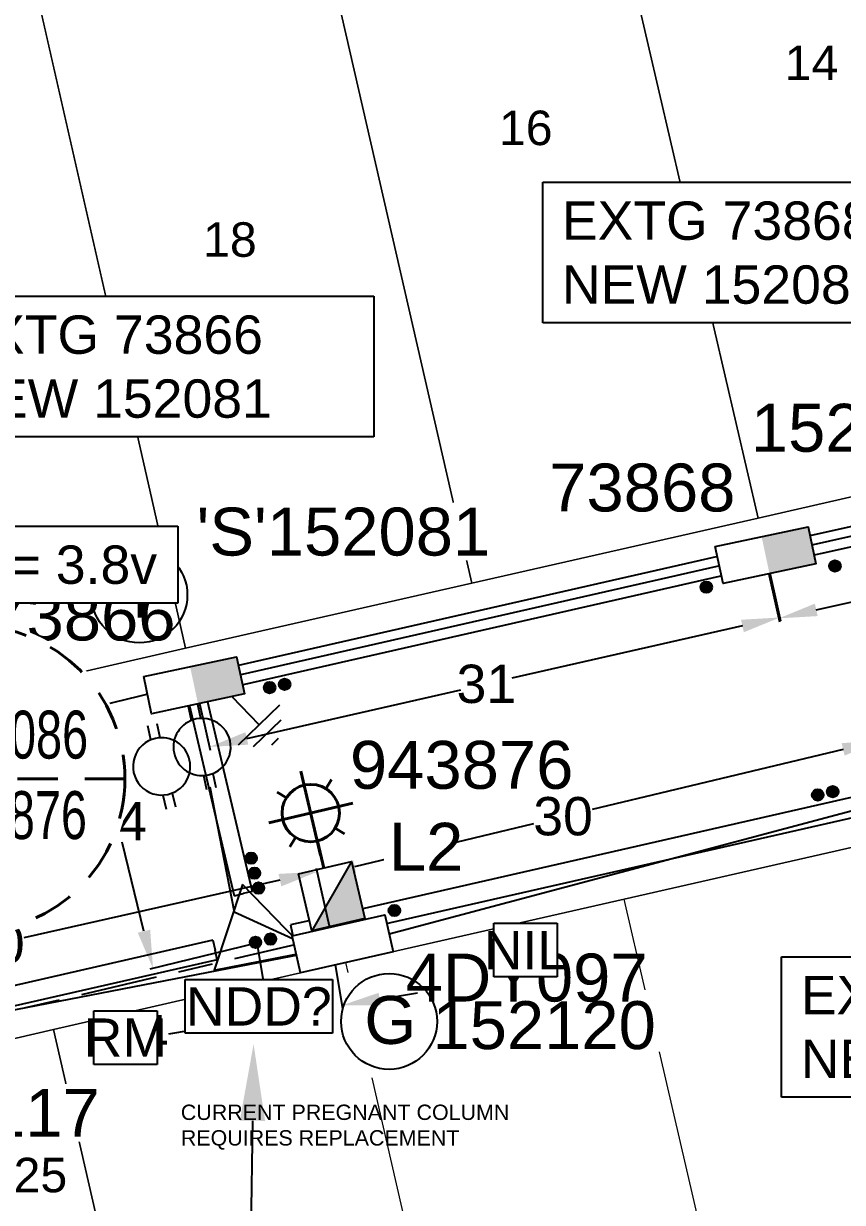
# Model space of a CAD drawing. Header units: metres. Extents: x 298156 to 298818, y 6171580 to 6172425.
# Drawn here: x 298373.1 to 298415.8, y 6171774.7 to 6171836.2 of the extents above; entities that cross this region are included whole.
import ezdxf
from ezdxf import colors
from ezdxf.entities.mleader import LeaderData, LeaderLine
from ezdxf.enums import TextEntityAlignment as Align
from ezdxf.math import Vec2, Vec3

# ---------------------------------------------------------------- set-up
doc = ezdxf.new("R2010")
doc.units = ezdxf.units.M
doc.linetypes.add('Cable Exist UG', pattern=[8.2, 4, -1.2, 1.8, -1.2])
doc.linetypes.add('Dash', pattern=[5, 3, -2])
doc.layers.get('0').update_dxf_attribs({"color": 6})
doc.layers.add('Cadastre Land Parcels_SP_EXT', color=9, linetype='Continuous', lineweight=5)
doc.layers.add('Cadastre Roads_SP_EXT', color=9, linetype='Continuous', lineweight=5)
for name, color, linetype in [('Duct_SP_NEW', 2, 'Continuous'), ('Equip_LV_EXT', 7, 'Continuous'), ('Equip_LV_NEW', 2, 'Continuous'), ('Equip_SP_NEW', 2, 'Continuous'), ('Equip_SP_SL_EXT', 7, 'Continuous'), ('Mains_LV_NEW_T84', 2, 'Continuous'), ('Mains_SL_EXT', 7, 'Continuous'), ('Notes_Field', 180, 'Continuous'), ('Notes_LV_MISC', 7, 'Continuous'), ('Notes_SP_LV_SL_MISC', 7, 'Continuous'), ('Notes_SP_MISC', 7, 'Continuous'), ('Panels_LV_SL_NEW', 2, 'Continuous'), ('SupportsUG_SP_LV_EXT', 7, 'Continuous'), ('SupportsUG_SP_LV_NEW', 2, 'Continuous'), ('SupportsUG_SP_LV_SL_EXT', 7, 'Continuous'), ('UG_Details_SP_MISC', 7, 'Continuous')]:
    doc.layers.add(name, color=color, linetype=linetype)
doc.layers.add('Features_HIDE', color=1, linetype='Continuous', plot=False)
doc.layers.get('0').off()
doc.layers.get('Features_HIDE').off()
doc.styles.add('COLUMN_LABEL', font='arial.ttf')
doc.styles.add('iecARIAL', font='arial.ttf', dxfattribs={"height": 2})
doc.styles.add('POLE_LABEL', font='arial.ttf')
doc.styles.get("Standard").update_dxf_attribs({"font": 'arial.ttf'})
doc.linetypes.add('Cable New UG', pattern='A,7,-0.25,["x",Standard,S=2,R=0,X=0.2,Y=-0.8],-2.1', length=9.35)
doc.dimstyles.new('Copy of Standard', dxfattribs={"dimtxt": 2, "dimasz": 2, "dimexe": 0.18, "dimexo": 0.0625, "dimgap": 0.09, "dimtad": 0, "dimtih": 1, "dimtoh": 1, "dimdec": 0, "dimzin": 0, "dimdsep": 46, "dimtxsty": 'Standard', "dimcen": 0.09, "dimadec": 0, "dimazin": 0, "dimtfac": 1, "dimtdec": 0, "dimtofl": 0, "dimtmove": 0, "dimatfit": 3, "dimfxl": 1, "dimtolj": 1, "dimtzin": 0, "dimarcsym": 0})

# ---------------------------------------------------------------- blocks, each defined once
blk = doc.blocks.new('COLUMN_EXT')
blk.add_hatch(color=256).paths.add_polyline_path([(-1.485, 1.485), (-1.485, -1.485), (1.485, -1.485), (1.485, 1.485)])
blk.add_lwpolyline([(-1.485, -1.485), (1.485, -1.485), (1.485, 1.485), (-1.485, 1.485)], close=True)
for tag, height, style, flags, p in [('ASSET_NUM', 2.5, 'COLUMN_LABEL', 8, (2, 2)), ('STRUCTURE_PLANT_NUMBER', 0.2, 'POLE_LABEL', 9, (1.813, 0.031)), ('STREET_CODE', 0.2, 'COLUMN_LABEL', 9, (1.813, -0.2))]:
    blk.add_attdef(tag, text='', height=height, dxfattribs=dict(style=style, flags=flags)).set_placement(p, align=Align.MIDDLE_LEFT)
at = {"flags": 9}
for tag, p in [('OWNED_BY', (1.813, -0.6)), ('COLUMN_TYPE', (1.813, -0.4)), ('STATE', (1.813, -0.8)), ('USAGE', (1.813, -1)), ('LEGEND', (1.813, -1.2)), ('STREETNAME', (1.813, -1.6)), ('SUBURB', (1.813, -1.8)), ('LOCATION', (1.813, -1.4)), ('NOTES', (1.813, -2))]:
    blk.add_attdef(tag, text='', height=0.2, dxfattribs=at).set_placement(p, align=Align.MIDDLE_LEFT)
at = {"flags": 1}
blk.add_attdef('Z', (1.813, -2.351), '', height=0.2, dxfattribs=at)
blk = doc.blocks.new('PILLAR_EXT')
blk.add_hatch(color=256).paths.add_polyline_path([(-2.475, 0.99), (-2.475, -0.99), (2.475, -0.99), (2.475, 0.99)])
blk.add_lwpolyline([(-2.475, -0.99), (2.475, -0.99), (2.475, 0.99), (-2.475, 0.99)], close=True)
at = {"style": 'iecARIAL', "flags": 8}
blk.add_attdef('ASSET_NUM', (1.5, 3.5), '', height=2.5, dxfattribs=at)
for tag, p, flags in [('OWNED_BY', (0, -0.2), 9), ('STATE', (0, -0.4), 9), ('SUPPORT_TYPE', (0, -0.6), 9), ('USAGE', (0, -0.8), 9), ('LEGEND', (0, -1), 9), ('LOCATION', (0, -1.2), 9), ('NOTES', (0, -1.4), 9), ('STREETNAME', (0, -1.8), 9), ('SUBURB', (0, -2), 1), ('PARENT', (0, -1.6), 9)]:
    blk.add_attdef(tag, p, '', height=0.2, dxfattribs=dict(flags=flags))
blk = doc.blocks.new('*U244')
at = {"lineweight": 40}
for p, q in [((-0.282, 3.727), (-0.621, 8.214)), ((0.893, 7.535), (0.526, 7.108)), ((-2.016, 7.315), (-1.589, 6.948)), ((-2.695, 5.801), (1.792, 6.14)), ((1.113, 4.626), (0.686, 4.993)), ((-1.796, 4.407), (-1.429, 4.833)), ((0, 0), (-0.339, 4.478))]:
    blk.add_line(p, q, dxfattribs=at)
blk.add_circle((-0.452, 5.971), 1.5, dxfattribs=at)
at = {"style": 'iecARIAL', "flags": 8}
blk.add_attdef('ASSET_NUM', (1.5, 1.5), '', height=2.5, dxfattribs=at)
for tag, p, height, flags in [('CONSTRUCTED_VOLTAGE', (0.981, -0.653), 0.2, 9), ('CONTROL_TYPE', (0.981, -0.853), 0.2, 9), ('LANTERN_PURPOSE', (0.981, -1.053), 0.2, 9), ('LANTERN_TYPE', (0.981, -1.253), 0.2, 9), ('LNUMBER', (2.181, -3.253), 2.5, 8), ('OPERATING_VOLTAGE', (0.981, -1.653), 0.2, 9), ('ORIENTATION', (0.981, -1.853), 0.2, 9), ('NO_PHASES', (0.981, -1.453), 0.2, 9), ('OWNED_BY', (0.981, -2.053), 0.2, 9), ('STATE', (0.981, -2.253), 0.2, 9), ('CEXIST', (0.981, -2.653), 0.2, 9), ('USAGE', (0.981, -2.453), 0.2, 9), ('CNEW', (0.981, -2.853), 0.2, 9), ('CNUMBER', (0.981, -3.053), 0.2, 9), ('CREMOVE', (0.981, -3.253), 0.2, 9), ('CREPLACE', (0.981, -3.453), 0.2, 9), ('LKINGHEIGHT', (0.981, -3.653), 0.2, 9), ('LBRACKET', (0.981, -3.853), 0.2, 9), ('LBRACKETVOCAB', (0.981, -4.053), 0.2, 9), ('LCATEGORY', (0.981, -4.253), 0.2, 9), ('LCHARGE1', (0.981, -4.453), 0.2, 9), ('LCHARGE1PERCENT', (0.981, -4.653), 0.2, 9), ('LCHARGE2', (0.981, -4.853), 0.2, 9), ('LCHARGE2PERCENT', (0.981, -5.053), 0.2, 9), ('LCHARGE3', (0.981, -5.253), 0.2, 9), ('LCHARGE3PERCENT', (0.981, -5.453), 0.2, 9), ('LEXIST', (0.981, -5.653), 0.2, 9), ('LLAMP', (0.981, -5.853), 0.2, 9), ('LLAMPVOCAB', (0.981, -6.053), 0.2, 9), ('LMAST', (0.981, -6.253), 0.2, 9), ('LMASTVOCAB', (0.981, -6.453), 0.2, 9), ('LNEW', (0.981, -6.653), 0.2, 9), ('LANTNUMBER', (0.981, -6.853), 0.2, 9), ('LOUTREACH', (0.981, -7.253), 0.2, 9), ('LOUTREACHVOCAB', (0.981, -7.453), 0.2, 9), ('LRATECODE', (0.981, -7.653), 0.2, 9), ('LREMOVE', (0.981, -7.853), 0.2, 9), ('LREPLACE', (0.981, -8.053), 0.2, 9), ('LTYPE', (0.981, -8.253), 0.2, 9), ('LTYPEVOCAB', (0.981, -8.453), 0.2, 9), ('LEGEND', (0.981, -8.653), 0.2, 9), ('STREETNAME', (0.981, -9.253), 0.2, 9), ('LOCATION', (0.981, -8.853), 0.2, 9), ('NOTES', (0.981, -9.053), 0.2, 9), ('SUBURB', (0.981, -9.453), 0.2, 1)]:
    blk.add_attdef(tag, p, '', height=height, dxfattribs=dict(flags=flags))
blk = doc.blocks.new('LV_UG_LINKS_OPEN_EXT')
blk.add_wipeout([(-0.249, 1.473), (-0.432, 1.43), (-0.608, 1.365), (-0.774, 1.278), (-0.928, 1.171), (-1.067, 1.045), (-1.19, 0.903), (-1.294, 0.747), (-1.377, 0.579), (-1.439, 0.402), (-1.478, 0.218), (-1.494, 0.031), (-1.486, -0.156), (-1.455, -0.341), (-1.4, -0.521), (-1.324, -0.692), (-1.227, -0.853), (-1.11, -1), (-0.976, -1.131), (-0.827, -1.244), (-0.664, -1.338), (-0.491, -1.411), (-0.311, -1.461), (-0.125, -1.489), (0.062, -1.493), (0.249, -1.473), (0.432, -1.43), (0.608, -1.365), (0.774, -1.278), (0.928, -1.171), (1.067, -1.045), (1.19, -0.903), (1.294, -0.747), (1.377, -0.579), (1.439, -0.402), (1.478, -0.218), (1.494, -0.031), (1.486, 0.156), (1.455, 0.341), (1.4, 0.521), (1.324, 0.692), (1.227, 0.853), (1.11, 1), (0.976, 1.131), (0.827, 1.244), (0.664, 1.338), (0.491, 1.411), (0.311, 1.461), (0.125, 1.489), (-0.062, 1.493)])
for p, q in [((-0.249, 1.473), (-0.249, 2.22)), ((0.249, 1.473), (0.249, 2.22)), ((-0.249, -1.473), (-0.249, -2.22)), ((0.249, -1.473), (0.249, -2.22))]:
    blk.add_line(p, q)
blk.add_lwpolyline([(0, -1.494, 1), (0, 1.494, 1)], format="xyb", close=True)
at = {"flags": 9}
for tag, p in [('ACTUAL_STATUS', (0, 0)), ('OPERATING_VOLTAGE', (0, -0.6)), ('CONSTRUCTED_VOLTAGE', (0, -0.2)), ('NO_PHASES', (0, -0.4)), ('ORIENTATION', (0, -0.8)), ('STATE', (0, -1)), ('SWITCH_TYPE', (0, -1.2)), ('USAGE', (0, -1.4)), ('NOTES', (0, -1.6))]:
    blk.add_attdef(tag, text='', height=0.2, dxfattribs=at).set_placement(p, align=Align.MIDDLE_LEFT)
at = {"flags": 1}
blk.add_attdef('Z', (0, 0), '', height=0.2, dxfattribs=at)
blk = doc.blocks.new('*D225')
at = {"layer": 'Defpoints', "color": 0, "transparency": 16777216}
for p in [(298417.832, 6171798.776), (298418.485, 6171796.053), (298389.119, 6171789.019)]:
    blk.add_point(p, dxfattribs=at)
at = {"layer": 'Notes_Field', "color": 0, "lineweight": -2, "transparency": 16777216}
for p, q in [((298418.47, 6171796.114), (298417.79, 6171798.951)), ((298415.887, 6171798.31), (298402.797, 6171795.175)), ((298390.412, 6171792.208), (298399.761, 6171794.447)), ((298389.105, 6171789.08), (298388.425, 6171791.917))]:
    blk.add_line(p, q, dxfattribs=at)
at = {"layer": 'Notes_Field', "color": 0, "transparency": 16777216}
for points in [[(298415.81, 6171798.635), (298415.965, 6171797.986), (298417.832, 6171798.776)], [(298390.334, 6171792.532), (298390.489, 6171791.884), (298388.467, 6171791.742)]]:
    blk.add_solid(points, dxfattribs=at)
at = {"layer": 'Notes_Field', "color": 0, "transparency": 16777216, "insert": (298401.279, 6171794.811), "char_height": 2, "attachment_point": 5}
blk.add_mtext('\\A1;30', dxfattribs=at)
blk = doc.blocks.new('*D226')
at = {"layer": 'Defpoints', "color": 0, "transparency": 16777216}
for p in [(298389.087, 6171788.922), (298385.301, 6171788.295), (298389.743, 6171784.958)]:
    blk.add_point(p, dxfattribs=at)
at = {"layer": 'Notes_Field', "color": 0, "lineweight": -2, "transparency": 16777216}
for p, q in [((298389.098, 6171788.86), (298389.773, 6171784.781)), ((298385.312, 6171788.233), (298385.987, 6171784.154)), ((298391.716, 6171785.285), (298393.69, 6171785.611)), ((298383.984, 6171784.005), (298380.708, 6171783.463))]:
    blk.add_line(p, q, dxfattribs=at)
at = {"layer": 'Notes_Field', "color": 0, "transparency": 16777216}
for points in [[(298391.662, 6171785.614), (298391.771, 6171784.956), (298389.743, 6171784.958)], [(298383.93, 6171784.334), (298384.038, 6171783.676), (298385.957, 6171784.332)]]:
    blk.add_solid(points, dxfattribs=at)
at = {"layer": 'Notes_Field', "color": 0, "transparency": 16777216, "insert": (298379.926, 6171783.463), "char_height": 2, "attachment_point": 5}
blk.add_mtext('\\A1;4', dxfattribs=at)
blk = doc.blocks.new('*D227')
at = {"layer": 'Defpoints', "color": 0, "transparency": 16777216}
for p in [(298381.976, 6171801.757), (298376.595, 6171800.448), (298385.276, 6171788.191)]:
    blk.add_point(p, dxfattribs=at)
at = {"layer": 'Notes_Field', "color": 0, "lineweight": -2, "transparency": 16777216}
for p, q in [((298381.915, 6171801.742), (298376.42, 6171800.405)), ((298377.068, 6171798.504), (298377.76, 6171795.66)), ((298379.422, 6171788.825), (298378.292, 6171793.472)), ((298385.215, 6171788.176), (298379.72, 6171786.839))]:
    blk.add_line(p, q, dxfattribs=at)
at = {"layer": 'Notes_Field', "color": 0, "transparency": 16777216}
for points in [[(298377.392, 6171798.583), (298376.744, 6171798.425), (298376.595, 6171800.448)], [(298379.746, 6171788.904), (298379.098, 6171788.747), (298379.895, 6171786.882)]]:
    blk.add_solid(points, dxfattribs=at)
at = {"layer": 'Notes_Field', "color": 0, "transparency": 16777216, "insert": (298378.026, 6171794.566), "char_height": 2, "attachment_point": 5}
blk.add_mtext('\\A1;14', dxfattribs=at)
blk = doc.blocks.new('*D228')
at = {"layer": 'Defpoints', "color": 0, "transparency": 16777216}
for p in [(298411.85, 6171808.423), (298412.584, 6171805.188), (298382.103, 6171801.673)]:
    blk.add_point(p, dxfattribs=at)
at = {"layer": 'Notes_Field', "color": 0, "lineweight": -2, "transparency": 16777216}
for p, q in [((298411.864, 6171808.362), (298412.624, 6171805.012)), ((298410.634, 6171804.745), (298398.607, 6171802.016)), ((298382.117, 6171801.612), (298382.877, 6171798.263)), ((298384.788, 6171798.881), (298395.95, 6171801.413))]:
    blk.add_line(p, q, dxfattribs=at)
at = {"layer": 'Notes_Field', "color": 0, "transparency": 16777216}
for points in [[(298410.56, 6171805.07), (298410.707, 6171804.42), (298412.584, 6171805.188)], [(298384.714, 6171799.206), (298384.862, 6171798.556), (298382.838, 6171798.438)]]:
    blk.add_solid(points, dxfattribs=at)
at = {"layer": 'Notes_Field', "color": 0, "transparency": 16777216, "insert": (298397.279, 6171801.715), "char_height": 2, "attachment_point": 5}
blk.add_mtext('\\A1;31', dxfattribs=at)
blk = doc.blocks.new('*D229')
at = {"layer": 'Defpoints', "color": 0, "transparency": 16777216}
for p in [(298441.549, 6171815.129), (298442.283, 6171811.894), (298411.802, 6171808.38)]:
    blk.add_point(p, dxfattribs=at)
at = {"layer": 'Notes_Field', "color": 0, "lineweight": -2, "transparency": 16777216}
for p, q in [((298441.563, 6171815.068), (298442.323, 6171811.719)), ((298440.332, 6171811.451), (298428.306, 6171808.723)), ((298411.816, 6171808.319), (298412.576, 6171804.969)), ((298414.487, 6171805.587), (298425.649, 6171808.12))]:
    blk.add_line(p, q, dxfattribs=at)
at = {"layer": 'Notes_Field', "color": 0, "transparency": 16777216}
for points in [[(298440.259, 6171811.777), (298440.406, 6171811.126), (298442.283, 6171811.894)], [(298414.413, 6171805.912), (298414.56, 6171805.262), (298412.536, 6171805.144)]]:
    blk.add_solid(points, dxfattribs=at)
at = {"layer": 'Notes_Field', "color": 0, "transparency": 16777216, "insert": (298426.977, 6171808.421), "char_height": 2, "attachment_point": 5}
blk.add_mtext('\\A1;31', dxfattribs=at)
blk = doc.blocks.new('PILLAR_REPLACE_NEW')
for tag, flags, p in [('STREET_CODE_NUMBER', 9, (1.5, -1.6)), ('OWNED_BY', 9, (1.5, -1.8)), ('TYPE', 9, (1.5, -2.4)), ('OPERATED_BY', 9, (1.5, -2)), ('MAINTAINED_BY', 9, (1.5, -2.2)), ('Z', 1, (1.5, -2.6))]:
    blk.add_attdef(tag, text='', height=0.2, dxfattribs=dict(flags=flags)).set_placement(p, align=Align.MIDDLE_LEFT)
blk.add_wipeout([(-2.475, 0.99), (2.475, 0.99), (2.475, -0.99), (-2.475, -0.99)])
blk.add_hatch(color=256).paths.add_polyline_path([(0, -0.99), (2.475, -0.99), (2.475, 0.99), (0, 0.99)])
at = {"lineweight": -3}
blk.add_lwpolyline([(-2.475, 0.99), (2.475, 0.99), (2.475, -0.99), (-2.475, -0.99)], close=True, dxfattribs=at)
for tag, height, flags, p in [('ASSET_NUM', 2.5, 8, (2, 2)), ('USAGE', 0.2, 9, (1.5, 0)), ('LEGEND', 0.2, 9, (1.5, -0.2)), ('LOCATION', 0.2, 9, (1.5, -0.4)), ('NOTES', 0.2, 9, (1.5, -0.6)), ('STREETNAME', 0.2, 9, (1.5, -1)), ('SUBURB', 0.2, 9, (1.5, -1.2)), ('PARENT', 0.2, 9, (1.5, -0.8)), ('STATE', 0.2, 9, (1.5, -1.4))]:
    blk.add_attdef(tag, text='', height=height, dxfattribs=dict(flags=flags)).set_placement(p, align=Align.MIDDLE_LEFT)
blk = doc.blocks.new('PILLAR_NEW')
for tag, height, flags, p in [('ASSET_NUM', 2.5, 8, (2, 4)), ('STREET_CODE', 0.2, 9, (1.5, 2)), ('OWNED_BY', 0.2, 9, (1.5, 1.8)), ('OPERATED_BY', 0.2, 9, (1.5, 1.6))]:
    blk.add_attdef(tag, text='', height=height, dxfattribs=dict(flags=flags)).set_placement(p, align=Align.MIDDLE_LEFT)
blk.add_wipeout([(-2.475, 0.99), (2.475, 0.99), (2.475, -0.99), (-2.475, -0.99)])
at = {"lineweight": -3}
blk.add_lwpolyline([(-2.475, 0.99), (2.475, 0.99), (2.475, -0.99), (-2.475, -0.99)], close=True, dxfattribs=at)
for tag, flags, p in [('STATE', 9, (1.5, 1.2)), ('MAINTAINED_BY', 9, (1.5, 1.4)), ('SUPPORT_TYPE', 9, (1.5, 1)), ('USAGE', 9, (1.5, 0.8)), ('LEGEND', 9, (1.5, 0.6)), ('SUBURB', 9, (1.5, 0.2)), ('STREETNAME', 9, (1.5, 0)), ('PARENT', 9, (1.5, 0.4)), ('Z', 1, (1.5, -0.6)), ('LOCATION', 9, (1.5, -0.2)), ('NOTES', 9, (1.5, -0.4))]:
    blk.add_attdef(tag, text='', height=0.2, dxfattribs=dict(flags=flags)).set_placement(p, align=Align.MIDDLE_LEFT)
blk = doc.blocks.new('COLUMN_REPLACE_NEW')
at = {"style": 'COLUMN_LABEL', "flags": 8}
blk.add_attdef('ASSET_NUM', text='', height=2.5, dxfattribs=at).set_placement((2, 2), align=Align.MIDDLE_LEFT)
at = {"flags": 9}
for tag, p in [('LOCATION', (0, -2)), ('NOTES', (0, -2.2))]:
    blk.add_attdef(tag, text='', height=0.2, dxfattribs=at).set_placement(p, align=Align.MIDDLE_LEFT)
blk.add_wipeout([(-1.42, 1.528), (1.42, 1.528), (1.42, -1.528), (-1.42, -1.528)])
blk.add_hatch(color=256).paths.add_polyline_path([(-1.42, -1.528), (1.42, -1.528), (1.42, 1.528)])
blk.add_line((1.42, 1.528), (-1.42, -1.528))
at = {"lineweight": -3}
blk.add_lwpolyline([(-1.42, 1.528), (1.42, 1.528), (1.42, -1.528), (-1.42, -1.528)], close=True, dxfattribs=at)
at = {"flags": 1}
blk.add_attdef('Z', (0, 0), '', height=0.2, dxfattribs=at)
at = {"flags": 9}
for tag, style, p in [('STRUCTURE_PLANT_NUMBER', 'POLE_LABEL', (1.5, 0.242)), ('STREET_CODE', 'COLUMN_LABEL', (0, -0.2))]:
    blk.add_attdef(tag, text='', height=0.2, dxfattribs=dict(at, style=style)).set_placement(p, align=Align.MIDDLE_LEFT)
for tag, p in [('OWNED_BY', (0, -0.6)), ('COLUMN_TYPE', (0, -0.4)), ('STATE', (0, -0.8)), ('USAGE', (0, -1)), ('LEGEND', (0, -1.2)), ('SUBURB', (0, -1.6)), ('STREETNAME', (0, -1.8)), ('PARENT', (0, -1.4))]:
    blk.add_attdef(tag, text='', height=0.2, dxfattribs=at).set_placement(p, align=Align.MIDDLE_LEFT)
blk = doc.blocks.new('Earth')
for p, q in [((0, -2.044), (0, 0)), ((-1.5, -2.044), (1.5, -2.044)), ((-1, -2.644), (1, -2.644)), ((-0.25, -3.244), (0.25, -3.244))]:
    blk.add_line(p, q)
blk = doc.blocks.new('*U262')
for p, q in [((-0.249, 5.457), (-0.249, 6.204)), ((0.249, 5.457), (0.249, 6.204)), ((-0.249, 2.511), (-0.249, 1.764)), ((0.249, 2.511), (0.249, 1.764))]:
    blk.add_line(p, q)
blk.add_lwpolyline([(0, 2.49, 1), (0, 5.478, 1)], format="xyb", close=True)
at = {"flags": 9}
for tag, p in [('ACTUAL_STATUS', (0, 0)), ('OPERATING_VOLTAGE', (0, -0.6)), ('CONSTRUCTED_VOLTAGE', (0, -0.2)), ('NO_PHASES', (0, -0.4)), ('ORIENTATION', (0, -0.8)), ('OWNED_BY', (0, -1)), ('STATE', (0, -1.2)), ('SWITCH_TYPE', (0, -1.4)), ('USAGE', (0, -1.6)), ('LEGEND', (0, -1.8)), ('NOTES', (0, -2))]:
    blk.add_attdef(tag, text='', height=0.2, dxfattribs=at).set_placement(p, align=Align.MIDDLE_LEFT)
at = {"flags": 1}
blk.add_attdef('Z', (0, 0), '', height=0.2, dxfattribs=at)
blk = doc.blocks.new('*D269')
at = {"layer": 'Defpoints', "color": 0, "transparency": 16777216}
for p in [(298388.465, 6171791.928), (298389.119, 6171789.019), (298359.486, 6171782.351)]:
    blk.add_point(p, dxfattribs=at)
at = {"layer": 'Notes_Field', "color": 0, "lineweight": -2, "transparency": 16777216}
for p, q in [((298389.105, 6171789.08), (298388.425, 6171792.104)), ((298386.513, 6171791.489), (298373.164, 6171788.485)), ((298360.783, 6171785.699), (298370.127, 6171787.802)), ((298359.472, 6171782.412), (298358.792, 6171785.436))]:
    blk.add_line(p, q, dxfattribs=at)
at = {"layer": 'Notes_Field', "color": 0, "transparency": 16777216}
for points in [[(298386.44, 6171791.814), (298386.587, 6171791.164), (298388.465, 6171791.928)], [(298360.709, 6171786.025), (298360.856, 6171785.374), (298358.831, 6171785.26)]]:
    blk.add_solid(points, dxfattribs=at)
at = {"layer": 'Notes_Field', "color": 0, "transparency": 16777216, "insert": (298371.646, 6171788.144), "char_height": 2, "attachment_point": 5}
blk.add_mtext('\\A1;30', dxfattribs=at)
blk = doc.blocks.new('SLANTERN_NUM_EXT')
blk.add_wipeout([(-0.258, 8.205), (-0.773, 8.172), (-1.284, 8.108), (-1.791, 8.011), (-2.29, 7.883), (-2.781, 7.723), (-3.26, 7.534), (-3.727, 7.314), (-4.179, 7.066), (-4.614, 6.789), (-5.031, 6.486), (-5.429, 6.157), (-5.804, 5.804), (-6.157, 5.429), (-6.486, 5.031), (-6.789, 4.614), (-7.066, 4.179), (-7.314, 3.727), (-7.534, 3.26), (-7.723, 2.781), (-7.883, 2.29), (-8.011, 1.791), (-8.108, 1.284), (-8.172, 0.773), (-8.205, 0.258), (-8.205, -0.258), (-8.172, -0.773), (-8.108, -1.284), (-8.011, -1.791), (-7.883, -2.29), (-7.723, -2.781), (-7.534, -3.26), (-7.314, -3.727), (-7.066, -4.179), (-6.789, -4.614), (-6.486, -5.031), (-6.157, -5.429), (-5.804, -5.804), (-5.429, -6.157), (-5.031, -6.486), (-4.614, -6.789), (-4.179, -7.066), (-3.727, -7.314), (-3.26, -7.534), (-2.781, -7.723), (-2.29, -7.883), (-1.791, -8.011), (-1.284, -8.108), (-0.773, -8.172), (-0.258, -8.205), (0.258, -8.205), (0.773, -8.172), (1.284, -8.108), (1.791, -8.011), (2.29, -7.883), (2.781, -7.723), (3.26, -7.534), (3.727, -7.314), (4.179, -7.066), (4.614, -6.789), (5.031, -6.486), (5.429, -6.157), (5.804, -5.804), (6.157, -5.429), (6.486, -5.031), (6.789, -4.614), (7.066, -4.179), (7.314, -3.727), (7.534, -3.26), (7.723, -2.781), (7.883, -2.29), (8.011, -1.791), (8.108, -1.284), (8.172, -0.773), (8.205, -0.258), (8.205, 0.258), (8.172, 0.773), (8.108, 1.284), (8.011, 1.791), (7.883, 2.29), (7.723, 2.781), (7.534, 3.26), (7.314, 3.727), (7.066, 4.179), (6.789, 4.614), (6.486, 5.031), (6.157, 5.429), (5.804, 5.804), (5.429, 6.157), (5.031, 6.486), (4.614, 6.789), (4.179, 7.066), (3.727, 7.314), (3.26, 7.534), (2.781, 7.723), (2.29, 7.883), (1.791, 8.011), (1.284, 8.108), (0.773, 8.172), (0.258, 8.205)])
at = {"linetype": 'Dash', "lineweight": 40, "ltscale": 0.7}
blk.add_line((8, 0), (-8, 0), dxfattribs=at)
blk.add_circle((0, 0), 8, dxfattribs=at)
at = {"lineweight": 40, "width": 0.7}
for tag, p in [('SNUMBER', (0.505, 1.051)), ('CNUMBER', (0.444, -3.148))]:
    blk.add_attdef(tag, text='', height=2.5, dxfattribs=at).set_placement(p, align=Align.CENTER)
at = {"lineweight": 40, "flags": 1}
blk.add_attdef('Z', (0, 0), '', height=0.2, dxfattribs=at)

msp = doc.modelspace()

# ---------------------------------------------------------------- hatches: boundary and pattern name
at = {"layer": 'Notes_LV_MISC'}
h = msp.add_hatch(color=2, dxfattribs=at)
h.dxf.hatch_style = 1
edge = h.paths.add_edge_path()
edge.add_arc((298414.562, 6171795.934), 0.3, 94.05122, 454.05122)
h = msp.add_hatch(color=2, dxfattribs=at)
h.dxf.hatch_style = 1
edge = h.paths.add_edge_path()
edge.add_arc((298415.342, 6171796.105), 0.3, 94.05122, 454.05122)
h = msp.add_hatch(color=2, dxfattribs=at)
h.dxf.hatch_style = 1
edge = h.paths.add_edge_path()
edge.add_arc((298385.016, 6171792.636), 0.3, 4.21076, 364.21076)
h = msp.add_hatch(color=2, dxfattribs=at)
h.dxf.hatch_style = 1
edge = h.paths.add_edge_path()
edge.add_arc((298385.189, 6171791.856), 0.3, 4.21076, 364.21076)
h = msp.add_hatch(color=2, dxfattribs=at)
h.dxf.hatch_style = 1
edge = h.paths.add_edge_path()
edge.add_arc((298385.397, 6171791.075), 0.3, 92.18296, 452.18296)
h = msp.add_hatch(color=2, dxfattribs=at)
h.dxf.hatch_style = 1
edge = h.paths.add_edge_path()
edge.add_arc((298385.241, 6171788.246), 0.3, 94.05122, 454.05122)
h = msp.add_hatch(color=2, dxfattribs=at)
h.dxf.hatch_style = 1
edge = h.paths.add_edge_path()
edge.add_arc((298386.022, 6171788.417), 0.3, 94.05122, 454.05122)

# ---------------------------------------------------------------- linework, layer by layer
at = {"layer": 'Cadastre Land Parcels_SP_EXT', "linetype": 'Continuous'}
for p, q in [((298403.172, 6171846.032), (298411.449, 6171810.373)), ((298411.449, 6171810.373), (298403.172, 6171846.032)), ((298396.521, 6171806.978), (298388.344, 6171842.672)), ((298388.344, 6171842.672), (298396.521, 6171806.978)), ((298379.721, 6171811.832), (298373.484, 6171839.278)), ((298373.484, 6171839.278), (298379.721, 6171811.832)), ((298411.449, 6171810.373), (298426.389, 6171813.776)), ((298381.595, 6171803.582), (298379.721, 6171811.832)), ((298379.721, 6171811.832), (298381.595, 6171803.582)), ((298396.521, 6171806.978), (298411.449, 6171810.373)), ((298411.449, 6171810.373), (298411.449, 6171810.373)), ((298381.595, 6171803.582), (298396.521, 6171806.978)), ((298396.521, 6171806.978), (298396.521, 6171806.978)), ((298366.766, 6171800.184), (298381.595, 6171803.582)), ((298381.595, 6171803.582), (298381.595, 6171803.582)), ((298419.314, 6171793.884), (298404.47, 6171790.5)), ((298404.47, 6171790.5), (298389.935, 6171787.195)), ((298405.562, 6171785.774), (298404.47, 6171790.5)), ((298389.935, 6171787.195), (298374.708, 6171783.693)), ((298389.935, 6171787.195), (298390.056, 6171786.667)), ((298374.708, 6171783.693), (298359.975, 6171780.302)), ((298383.03, 6171747.378), (298374.708, 6171783.693)), ((298374.708, 6171783.693), (298383.03, 6171747.378)), ((298412.895, 6171754.055), (298406.311, 6171782.535)), ((298391.311, 6171781.176), (298398.259, 6171750.78))]:
    msp.add_line(p, q, dxfattribs=at)
at = {"layer": 'Cadastre Roads_SP_EXT', "linetype": 'Continuous'}
for p, q in [((298426.389, 6171813.776), (298411.449, 6171810.373)), ((298411.449, 6171810.373), (298396.521, 6171806.978)), ((298396.521, 6171806.978), (298381.595, 6171803.582)), ((298381.595, 6171803.582), (298366.766, 6171800.184)), ((298404.47, 6171790.5), (298419.314, 6171793.884)), ((298389.935, 6171787.195), (298404.47, 6171790.5)), ((298374.708, 6171783.693), (298389.935, 6171787.195)), ((298359.975, 6171780.302), (298374.708, 6171783.693))]:
    msp.add_line(p, q, dxfattribs=at)
at = {"layer": 'Duct_SP_NEW'}
for p, q in [((298411.736, 6171808.93), (298441.614, 6171815.598)), ((298411.964, 6171807.916), (298441.846, 6171814.584)), ((298381.927, 6171802.149), (298411.736, 6171808.93)), ((298381.927, 6171802.149), (298382.042, 6171801.642)), ((298418.749, 6171796.35), (298389.378, 6171789.663)), ((298418.981, 6171795.336), (298389.604, 6171788.647)), ((298389.378, 6171789.663), (298387.064, 6171789.162)), ((298387.064, 6171789.162), (298387.174, 6171788.653)), ((298387.284, 6171788.145), (298387.174, 6171788.653)), ((298389.604, 6171788.647), (298387.284, 6171788.145))]:
    msp.add_line(p, q, dxfattribs=at)
at = {"layer": 'Mains_LV_NEW_T84', "color": 2, "linetype": 'Cable New UG', "flags": 128}
for points in [[(298546.409, 6171950.287), (298546.409, 6171950.287), (298549.033, 6171935.007), (298552.264, 6171904.639), (298556.135, 6171874.41), (298559.4, 6171848.911), (298563.559, 6171841.807), (298567.639, 6171838.883), (298570.786, 6171834.329), (298571.293, 6171828.717), (298570.742, 6171826.59), (298567.255, 6171822.257), (298563.541, 6171819.717), (298560.672, 6171819.818), (298554.676, 6171822.655), (298546.781, 6171823.638), (298542.974, 6171823.685), (298538.112, 6171822.904), (298507.998, 6171816.002), (298478.189, 6171809.29), (298448.374, 6171802.577), (298418.728, 6171795.723), (298389.856, 6171788.042), (298366.698, 6171783.556)], [(298382.034, 6171801.653), (298411.84, 6171808.438), (298441.721, 6171815.104), (298471.461, 6171823.078), (298501.255, 6171828.743), (298541.182, 6171837.897), (298544.563, 6171844.585), (298542.755, 6171860.552), (298538.045, 6171896.586), (298534.793, 6171930.456)]]:
    msp.add_lwpolyline(points, dxfattribs=at)
at = {"layer": 'Mains_SL_EXT', "linetype": 'Cable Exist UG'}
for p, q in [((298389.491, 6171789.155), (298388.046, 6171788.295)), ((298388.046, 6171788.295), (298361.25, 6171782.008))]:
    msp.add_line(p, q, dxfattribs=at)
at = {"layer": 'Notes_LV_MISC'}
for centre in [(298414.562, 6171795.934), (298415.342, 6171796.105), (298385.016, 6171792.636), (298385.189, 6171791.856), (298385.397, 6171791.075), (298385.241, 6171788.246), (298386.022, 6171788.417)]:
    msp.add_circle(centre, 0.3, dxfattribs=at)
at = {"layer": 'UG_Details_SP_MISC'}
for p, q in [((298382.509, 6171801.752), (298382.042, 6171801.642)), ((298381.575, 6171801.532), (298382.042, 6171801.642)), ((298384.134, 6171790.678), (298384.601, 6171790.789)), ((298385.068, 6171790.899), (298384.601, 6171790.789))]:
    msp.add_line(p, q, dxfattribs=at)

# ---------------------------------------------------------------- block references
at = {"layer": 'Equip_SP_SL_EXT', "rotation": 8.874225024901028}
msp.add_blockref('*U244', (298389.491, 6171789.155), dxfattribs=at)
at = {"layer": 'Features_HIDE'}
ref = msp.add_blockref('PILLAR_EXT', (298411.85, 6171808.423), dxfattribs=dict(at, rotation=191.6119511743897))
ref.add_attrib('ASSET_NUM', '73868', dxfattribs={"layer": 'SupportsUG_SP_LV_EXT', "height": 2.5, "style": 'iecARIAL'}).set_placement((298410.268, 6171813.219), align=Align.TOP_RIGHT)
ref = msp.add_blockref('PILLAR_EXT', (298382.042, 6171801.642), dxfattribs=dict(at, rotation=191.7053887678368))
ref.add_attrib('ASSET_NUM', '73866', dxfattribs={"layer": 'SupportsUG_SP_LV_EXT', "height": 2.5, "style": 'iecARIAL'}).set_placement((298381.067, 6171803.243), align=Align.BOTTOM_RIGHT)
ref = msp.add_blockref('COLUMN_EXT', (298389.491, 6171789.155), dxfattribs=dict(at, rotation=11.68169998589982))
ref.add_attrib('ASSET_NUM', '4DY097', dxfattribs={"layer": 'SupportsUG_SP_LV_SL_EXT', "height": 2.5, "style": 'COLUMN_LABEL'}).set_placement((298393.069, 6171784.408), align=Align.BOTTOM_LEFT)

# ---------------------------------------------------------------- texts
at = {"layer": 'Cadastre Land Parcels_SP_EXT'}
for s, p in [('14', (298412.836, 6171833.22)), ('16', (298397.937, 6171829.827)), ('18', (298382.507, 6171824.002)), ('25', (298372.623, 6171775.207))]:
    msp.add_text(s, height=1.8, dxfattribs=at).set_placement(p)
at = {"layer": 'Notes_Field', "linetype": 'Cable New UG', "char_height": 0.8, "attachment_point": 1}
for s, insert in [('POSSIBLE DRIVEWAYS OVER ROAD CROSSING DUCTS', (298358.076, 6171807.007)), ('CURRENT PREGNANT COLUMN\\PREQUIRES REPLACEMENT', (298381.344, 6171779.78))]:
    msp.add_mtext_dynamic_manual_height_columns(s, width=23.72214, gutter_width=4, heights=[0], dxfattribs=dict(at, insert=insert))

# ---------------------------------------------------------------- dimensions: what is measured, and where the dimension line sits
at = {"layer": 'Notes_Field'}
for base, p1, p2, angle, picture, middle in [((298442.283, 6171811.894), (298411.802, 6171808.38), (298441.549, 6171815.129), 12.78423, '*D229', (298426.977, 6171808.421)), ((298417.832, 6171798.776), (298389.119, 6171789.019), (298418.485, 6171796.053), 13.47051, '*D225', (298401.279, 6171794.811)), ((298389.743, 6171784.958), (298385.301, 6171788.295), (298389.087, 6171788.922), 9.39665, '*D226', (298379.926, 6171783.463))]:
    dim = msp.add_linear_dim(base=base, p1=p1, p2=p2, angle=angle, dimstyle='Copy of Standard', dxfattribs=at)
    dim.commit()
    dim.dimension.update_dxf_attribs({"geometry": picture, "text_midpoint": middle, "dimtype": 161})

# ---------------------------------------------------------------- next in the draw order: block references
at = {"layer": 'Equip_LV_NEW', "rotation": 12.11243109847785}
msp.add_blockref('LV_UG_LINKS_OPEN_EXT', (298382.453, 6171798.435), dxfattribs=at)

# ---------------------------------------------------------------- next in the draw order: texts
at = {"layer": 'Notes_SP_LV_SL_MISC', "char_height": 2, "attachment_point": 1, "bg_fill": 19, "box_fill_scale": 1.5, "bg_fill_color": 256, "bg_fill_transparency": 0}
for s, width, insert in [('EXTG 73868\\PNEW 152083', 16.45761, (298401.219, 6171826.888)), ('EXTG 73866\\PNEW 152081', 20.93798, (298369.477, 6171820.942)), ('EXTG 73867\\PNEW 152082', 16.45761, (298413.678, 6171786.496))]:
    msp.add_mtext_dynamic_manual_height_columns(s, width=width, gutter_width=4, heights=[0], dxfattribs=dict(at, insert=insert))

# ---------------------------------------------------------------- next in the draw order: linework, layer by layer
at = {"layer": 'Duct_SP_NEW'}
for q in [(298411.964, 6171807.916), (298382.042, 6171801.642)]:
    msp.add_line((298382.157, 6171801.135), q, dxfattribs=at)
at = {"layer": 'UG_Details_SP_MISC'}
for p, q in [((298382.509, 6171801.752), (298385.068, 6171790.899)), ((298381.575, 6171801.532), (298384.134, 6171790.678))]:
    msp.add_line(p, q, dxfattribs=at)

# ---------------------------------------------------------------- next in the draw order: dimensions: what is measured, and where the dimension line sits
at = {"layer": 'Notes_Field'}
for base, p1, p2, angle, picture, middle in [((298412.584, 6171805.188), (298382.103, 6171801.673), (298411.85, 6171808.423), 12.78423, '*D228', (298397.279, 6171801.715)), ((298376.595, 6171800.448), (298385.276, 6171788.191), (298381.976, 6171801.757), 103.67176, '*D227', (298378.026, 6171794.566))]:
    dim = msp.add_linear_dim(base=base, p1=p1, p2=p2, angle=angle, dimstyle='Copy of Standard', dxfattribs=at)
    dim.commit()
    dim.dimension.update_dxf_attribs({"geometry": picture, "text_midpoint": middle, "dimtype": 161})

# ---------------------------------------------------------------- next in the draw order: block references
at = {"layer": 'Panels_LV_SL_NEW'}
ref = msp.add_blockref('COLUMN_REPLACE_NEW', (298389.208, 6171790.648), dxfattribs=dict(at, rotation=13.19920792932474))
ref.add_attrib('ASSET_NUM', '943876', dxfattribs={"height": 2.5, "style": 'COLUMN_LABEL'}).set_placement((298390.165, 6171797.503), align=Align.MIDDLE_LEFT)
at = {"layer": 'SupportsUG_SP_LV_NEW'}
ref = msp.add_blockref('PILLAR_REPLACE_NEW', (298411.84, 6171808.438), dxfattribs=dict(at, rotation=12.00213464409125))
ref.add_attrib('ASSET_NUM', '152083', dxfattribs={"layer": '0', "height": 2.5}).set_placement((298411.073, 6171815.085), align=Align.MIDDLE_LEFT)
ref = msp.add_blockref('PILLAR_REPLACE_NEW', (298382.034, 6171801.653), dxfattribs=dict(at, rotation=12.00213464409125))
ref.add_attrib('ASSET_NUM', '152081', dxfattribs={"layer": '0', "height": 2.5}).set_placement((298383.05, 6171809.59), align=Align.MIDDLE_LEFT)

# ---------------------------------------------------------------- next in the draw order: hatches: boundary and pattern name
at = {"layer": 'Notes_LV_MISC'}
h = msp.add_hatch(color=2, dxfattribs=at)
h.dxf.hatch_style = 1
edge = h.paths.add_edge_path()
edge.add_arc((298415.459, 6171807.875), 0.3, 94.05122, 454.05122)
h = msp.add_hatch(color=2, dxfattribs=at)
h.dxf.hatch_style = 1
edge = h.paths.add_edge_path()
edge.add_arc((298408.753, 6171806.769), 0.3, 182.02342, 542.02342)
h = msp.add_hatch(color=2, dxfattribs=at)
h.dxf.hatch_style = 1
edge = h.paths.add_edge_path()
edge.add_arc((298385.978, 6171801.531), 0.3, 94.05122, 454.05122)
h = msp.add_hatch(color=2, dxfattribs=at)
h.dxf.hatch_style = 1
edge = h.paths.add_edge_path()
edge.add_arc((298386.758, 6171801.702), 0.3, 94.05122, 454.05122)
h = msp.add_hatch(color=2, dxfattribs=at)
h.dxf.hatch_style = 1
edge = h.paths.add_edge_path()
edge.add_arc((298392.484, 6171789.906), 0.3, 182.02342, 542.02342)

# ---------------------------------------------------------------- next in the draw order: linework, layer by layer
at = {"layer": 'Mains_LV_NEW_T84', "color": 2, "linetype": 'Cable New UG', "flags": 128}
msp.add_lwpolyline([(298382.858, 6171796.349), (298384.124, 6171789.834), (298388.579, 6171787.794), (298388.579, 6171787.794)], dxfattribs=at)
at = {"layer": 'Notes_LV_MISC'}
for centre in [(298415.459, 6171807.875), (298408.753, 6171806.769), (298385.978, 6171801.531), (298386.758, 6171801.702), (298392.484, 6171789.906)]:
    msp.add_circle(centre, 0.3, dxfattribs=at)

# ---------------------------------------------------------------- next in the draw order: block references
at = {"layer": 'Notes_LV_MISC', "rotation": 43.93688254889546}
msp.add_blockref('Earth', (298384.015, 6171801.057), dxfattribs=at)

# ---------------------------------------------------------------- next in the draw order: leaders
at = {"layer": 'Notes_SP_MISC', "color": 7, "linetype": 'Continuous'}
ml = msp.add_multileader_mtext('Standard', dxfattribs=at)
ml.set_content('{\\H0.875x;ATTN GIS SL 152085 COLUMN \\P4DY098 NOT INSTALLED IN FIELD \\PTO BE REINSTALLED}\\P{\\H0.75x;REFER TO NOTE 20}', color=7)
ml.set_leader_properties()
ml.build(insert=Vec2(0, 0))
ml.multileader.update_dxf_attribs({"has_text_frame": 1})
ctx = ml.context
ctx.base_point, ctx.plane_origin = Vec3(298350.598, 6171858.153), Vec3(298456.455, 6171835.252)
ctx.text_align_type = 1
notes = []
notes.append((ctx, [(1, (1, 1, 0), (298441.076, 6171858.153), (-1, 0), 8, [(0, [(298464.941, 6171827.127)], 0, [])])]))
ctx.mtext.insert, ctx.mtext.alignment, ctx.mtext.flow_direction = Vec3(298391.837, 6171860.179), 2, 5
ctx.mtext.has_bg_fill, ctx.mtext.bg_color, ctx.mtext.bg_scale_factor, ctx.mtext.bg_transparency, ctx.mtext.use_window_bg_color = 1, -1027028792, 1.5, 0, 1
for ctx, leaders in notes:
    for number, flags, end, landing, length, lines in leaders:
        leader = LeaderData()
        leader.index, (leader.has_last_leader_line, leader.has_dogleg_vector, leader.attachment_direction) = number, flags
        leader.last_leader_point, leader.dogleg_vector, leader.dogleg_length = Vec3(end), Vec3(landing), length
        for number, points, colour, breaks in lines:
            line = LeaderLine()
            line.index, line.vertices, line.color, line.breaks = number, Vec3.list(points), colors.encode_raw_color(colour), breaks
            leader.lines.append(line)
        ctx.leaders.append(leader)

# ---------------------------------------------------------------- next in the draw order: linework, layer by layer
at = {"layer": 'Duct_SP_NEW'}
for p in [(298383.014, 6171788.35), (298383.245, 6171787.337)]:
    msp.add_line(p, (298383.13, 6171787.844), dxfattribs=at)
at = {"layer": 'Notes_SP_MISC', "linetype": 'Continuous', "flags": 128}
msp.add_lwpolyline([(298384.566, 6171791.269), (298383.078, 6171786.796), (298387.966, 6171787.741), (298384.566, 6171791.269)], dxfattribs=at)
at = {"layer": 'Notes_SP_MISC'}
for centre in [(298379.183, 6171806.366), (298392.207, 6171784.118)]:
    msp.add_circle(centre, 2.5, dxfattribs=at)

# ---------------------------------------------------------------- next in the draw order: block references
at = {"layer": 'Equip_SP_NEW', "rotation": 192.2941662828327}
msp.add_blockref('*U262', (298379.496, 6171801.313), dxfattribs=at)

# ---------------------------------------------------------------- next in the draw order: texts
at = {"layer": 'Notes_SP_LV_SL_MISC', "insert": (298392.194, 6171794.479), "char_height": 2.5, "attachment_point": 1, "bg_fill": 3, "box_fill_scale": 1.1, "bg_fill_color": 256, "bg_fill_transparency": 0}
msp.add_mtext_dynamic_manual_height_columns('L2', width=3.15317, gutter_width=4, heights=[0], dxfattribs=at)
at = {"layer": 'Notes_SP_MISC', "char_height": 2.5, "attachment_point": 5}
for s, insert in [('I', (298379.248, 6171806.427)), ('G', (298392.272, 6171784.179))]:
    msp.add_mtext_dynamic_manual_height_columns(s, width=2.5, gutter_width=4, heights=[0], dxfattribs=dict(at, insert=insert))

# ---------------------------------------------------------------- next in the draw order: leaders
at = {"layer": 'Notes_SP_MISC', "color": 7, "linetype": 'Continuous'}
ml = msp.add_multileader_mtext('Standard', dxfattribs=at)
ml.set_content('{\\H0.875x;INSTALL NEW PILLAR}\\P{\\H0.75x;REFER TO NOTE 21}', color=7)
ml.set_leader_properties()
ml.build(insert=Vec2(0, 0))
ml.multileader.update_dxf_attribs({"has_text_frame": 1, "dogleg_length": 4})
ctx = ml.context
ctx.base_point, ctx.plane_origin = Vec3(298326.514, 6171760.307), Vec3(298474.998, 6171704.648)
ctx.text_align_type = 1
notes = []
notes.append((ctx, [(1, (1, 1, 0), (298384.808, 6171760.307), (-1, 0), 4, [(0, [(298385.139, 6171782.94)], 0, [])])]))
ctx.mtext.insert, ctx.mtext.alignment, ctx.mtext.flow_direction = Vec3(298353.661, 6171762.333), 2, 5
ctx.mtext.has_bg_fill, ctx.mtext.bg_color, ctx.mtext.bg_scale_factor, ctx.mtext.bg_transparency, ctx.mtext.use_window_bg_color = 1, -1027028792, 1.5, 0, 1
for ctx, leaders in notes:
    for number, flags, end, landing, length, lines in leaders:
        leader = LeaderData()
        leader.index, (leader.has_last_leader_line, leader.has_dogleg_vector, leader.attachment_direction) = number, flags
        leader.last_leader_point, leader.dogleg_vector, leader.dogleg_length = Vec3(end), Vec3(landing), length
        for number, points, colour, breaks in lines:
            line = LeaderLine()
            line.index, line.vertices, line.color, line.breaks = number, Vec3.list(points), colors.encode_raw_color(colour), breaks
            leader.lines.append(line)
        ctx.leaders.append(leader)

# ---------------------------------------------------------------- next in the draw order: linework, layer by layer
at = {"layer": 'Duct_SP_NEW'}
for p, q in [((298383.014, 6171788.35), (298359.902, 6171783.077)), ((298383.245, 6171787.337), (298360.133, 6171782.063))]:
    msp.add_line(p, q, dxfattribs=at)

# ---------------------------------------------------------------- next in the draw order: texts
at = {"layer": 'Notes_LV_MISC', "insert": (298373.933, 6171807.93), "char_height": 2, "attachment_point": 5, "bg_fill": 19, "box_fill_scale": 1.5, "bg_fill_color": 256, "bg_fill_transparency": 0}
msp.add_mtext_dynamic_manual_height_columns('VD = 3.8v', width=12.5184, gutter_width=4, heights=[0], dxfattribs=at)
at = {"layer": 'Notes_SP_LV_SL_MISC', "char_height": 2.5, "attachment_point": 1, "bg_fill": 3, "box_fill_scale": 1.1, "bg_fill_color": 256, "bg_fill_transparency": 0}
for s, insert in [("'S'152081", (298382.165, 6171810.92)), ("'S'152117", (298361.804, 6171780.603))]:
    msp.add_mtext_dynamic_manual_height_columns(s, width=15.68282, gutter_width=4, heights=[0], dxfattribs=dict(at, insert=insert))

# ---------------------------------------------------------------- next in the draw order: dimensions: what is measured, and where the dimension line sits
at = {"layer": 'Notes_Field'}
dim = msp.add_linear_dim(base=(298388.465, 6171791.928), p1=(298359.486, 6171782.351), p2=(298389.119, 6171789.019), angle=12.68038, dimstyle='Copy of Standard', dxfattribs=at)
dim.commit()
dim.dimension.update_dxf_attribs({"geometry": '*D269', "text_midpoint": (298371.646, 6171788.144), "dimtype": 161})

# ---------------------------------------------------------------- next in the draw order: block references
at = {"layer": 'Equip_LV_EXT'}
msp.add_blockref('SLANTERN_NUM_EXT', (298370.433, 6171796.779), dxfattribs=at).add_auto_attribs({'SNUMBER': 'SL152086', 'CNUMBER': 'PL943876'})
at = {"layer": 'SupportsUG_SP_LV_NEW'}
ref = msp.add_blockref('PILLAR_NEW', (298389.782, 6171788.171), dxfattribs=dict(at, rotation=192.7143035651175))
ref.add_attrib('ASSET_NUM', '152120', dxfattribs={"height": 2.5}).set_placement((298394.466, 6171783.925), align=Align.MIDDLE_LEFT)

# ---------------------------------------------------------------- next in the draw order: texts
at = {"layer": 'Notes_SP_MISC', "insert": (298378.455, 6171783.273), "char_height": 2, "attachment_point": 5, "bg_fill": 19, "box_fill_scale": 1.2, "bg_fill_color": 256, "bg_fill_transparency": 0}
msp.add_mtext_dynamic_manual_height_columns('RM', width=2.5, gutter_width=4, heights=[0], dxfattribs=at)

# ---------------------------------------------------------------- next in the draw order: texts
at = {"layer": 'Notes_SP_MISC', "char_height": 2, "attachment_point": 5, "bg_fill": 19, "box_fill_scale": 1.2, "bg_fill_color": 256, "bg_fill_transparency": 0}
for s, width, insert in [('NIL', 2.5, (298399.32, 6171787.843)), ('NDD?', 6.87946, (298385.41, 6171784.902))]:
    msp.add_mtext_dynamic_manual_height_columns(s, width=width, gutter_width=4, heights=[0], dxfattribs=dict(at, insert=insert))

doc.saveas('drawing.dxf')
